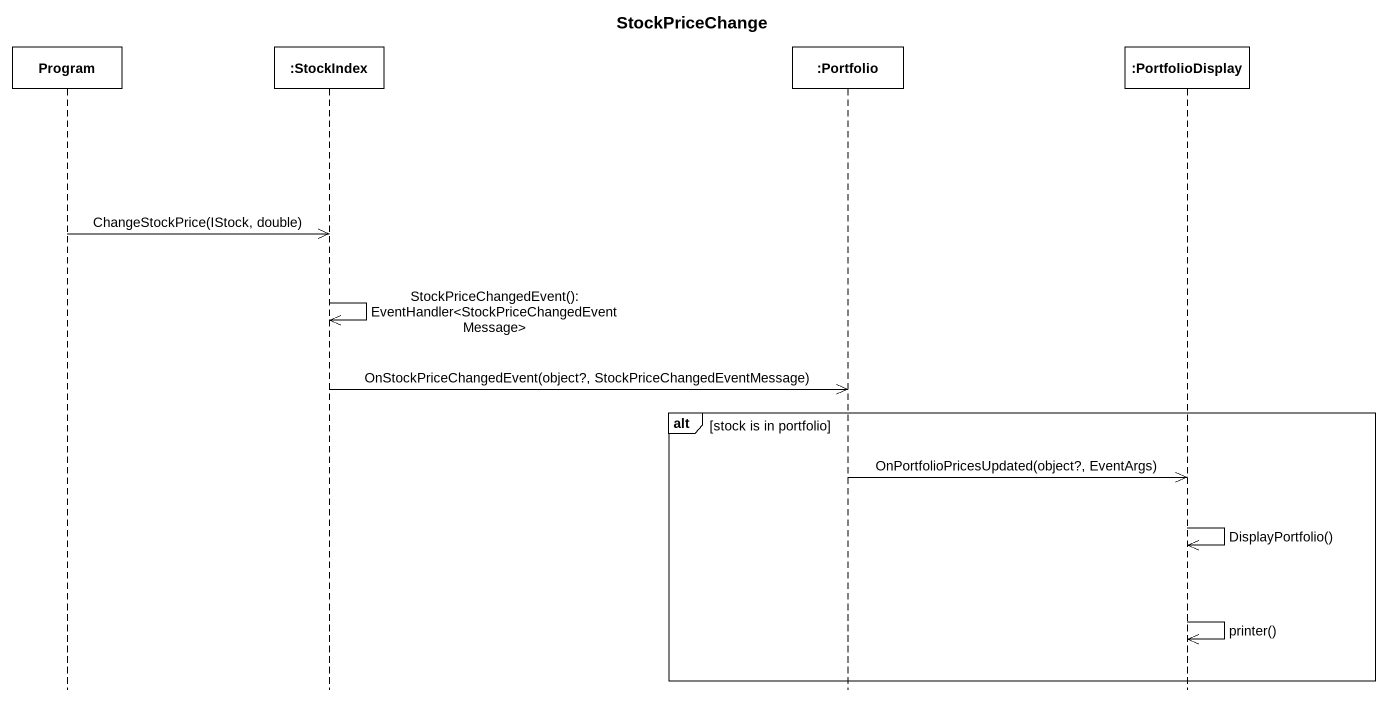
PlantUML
@startuml
title StockPriceChange
hide footbox
participant Program
participant ":StockIndex" as StockIndex
participant ":Portfolio" as Portfolio
participant ":PortfolioDisplay" as PortfolioDisplay

Program ->> StockIndex : ChangeStockPrice(IStock, double)
StockIndex ->> StockIndex : StockPriceChangedEvent(): EventHandler<StockPriceChangedEventMessage>
StockIndex ->> Portfolio : OnStockPriceChangedEvent(object?, StockPriceChangedEventMessage)
alt stock is in portfolio
  Portfolio ->> PortfolioDisplay : OnPortfolioPricesUpdated(object?, EventArgs)
  PortfolioDisplay ->> PortfolioDisplay : DisplayPortfolio()
  PortfolioDisplay ->> PortfolioDisplay : printer()
end
@enduml
